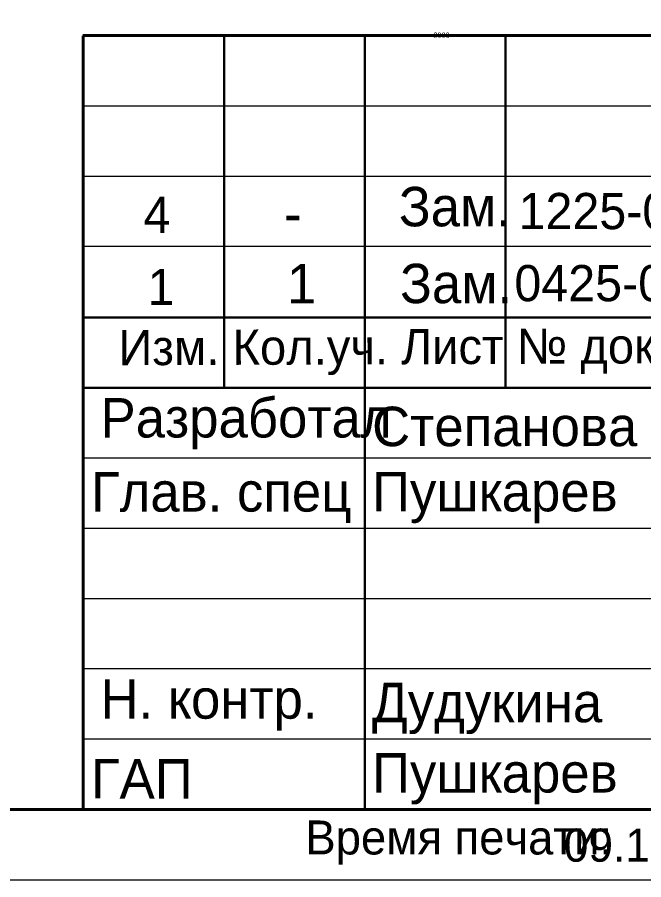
# Model space of a CAD drawing. Header units: millimetres. Extents: x -135211 to 49383, y -8033 to 228499.
# Drawn here: x 25615 to 30069, y -8033 to -1904 of the extents above; entities that cross this region are included whole.
import ezdxf

# ---------------------------------------------------------------- set-up
doc = ezdxf.new("R2010")
doc.units = ezdxf.units.MM
doc.layers.add('PDF _Геометрия', color=7, linetype='Continuous', true_color=0x1d1d1d)
doc.layers.add('PDF _Текст', color=7, linetype='Continuous')

msp = doc.modelspace()

# ---------------------------------------------------------------- linework, layer by layer
at = {"layer": 'PDF _Геометрия', "color": 7, "lineweight": 40}
for points in [[(-131209.583979415, 75559.17686692398), (44580.71092784949, 75559.17686692398), (44580.71092784949, -7533.461401820759), (-131209.583979415, -7533.461401820759)], [(44580.71092784949, -2034.567238237514), (26081.99761968513, -2034.567238237514)], [(26085.03785092628, -2036.156361008499), (26085.03785092628, -7535.175726435497)]]:
    msp.add_lwpolyline(points, dxfattribs=at)
at = {"layer": 'PDF _Геометрия', "color": 7, "lineweight": 30}
for points in [[(27085.27823554166, -2036.706184822813), (27085.27823554166, -4538.64673289844)], [(28085.51862015706, -2035.298113992601), (28085.51862015706, -7534.206676062006)], [(29085.75900477247, -2035.893920554063), (29085.75900477247, -4537.701469260281)], [(32586.60035092637, -4038.130695977977), (26084.01020363218, -4038.130695977977)], [(32586.60035092637, -4537.648004263964), (26084.01020363218, -4537.648004263964)]]:
    msp.add_lwpolyline(points, dxfattribs=at)
at = {"layer": 'PDF _Геометрия', "color": 7, "lineweight": 9}
for points in [[(32586.60035092637, -2535.406920388309), (26084.01020363218, -2535.406920388309)], [(32586.60035092637, -3034.924228674296), (26084.01020363218, -3034.924228674296)], [(32586.60035092637, -3534.44152678886), (26084.01020363218, -3534.44152678886)], [(32586.60035092637, -5037.170266034032), (26084.01020363218, -5037.170266034032)], [(32586.60035092637, -5536.687574320019), (26084.01020363218, -5536.687574320019)], [(32586.60035092637, -6036.204872434574), (26084.01020363218, -6036.204872434574)], [(32586.60035092637, -6535.727134204633), (26084.01020363218, -6535.727134204633)], [(32586.60035092637, -7035.244442490629), (26084.01020363218, -7035.244442490629)]]:
    msp.add_lwpolyline(points, dxfattribs=at)
at = {"layer": 'PDF _Геометрия', "color": 7, "lineweight": 18}
msp.add_lwpolyline([(-133207.6304183057, -8033.30721817563), (45076.57221265367, -8033.30721817563)], dxfattribs=at)

# ---------------------------------------------------------------- texts
at = {"layer": 'PDF _Текст', "attachment_point": 4, "style": ''}
for s, insert, char_height in [('2000', (28574.11521642891, -2031.993026861276), 37.42950180219361), ('Зам.', (28328.58855290839, -3251.991316148688), 280.2619680032936), ('4', (26512.52838301691, -3308.868616762184), 257.3330266429566), ('1225-06-21', (29179.45712298859, -3283.470197696589), 257.3330266429566), ('-', (27511.56731647608, -3298.559390712159), 280.2619680032936), ('1', (27532.73697197397, -3798.078857441751), 280.2619680032936), ('Зам.', (28337.0460800438, -3798.078857441751), 280.2619680032936), ('0425-06-06', (29149.8299403553, -3795.693180235519), 257.3330266429566), ('1', (26542.1555656502, -3821.091599301123), 257.3330266429566), ('Разработал', (26207.73012912355, -4792.889027333218), 280.2619680032936), ('Степанова', (28138.09610363987, -4814.058682831096), 280.2619680032936), ('Глав. спец', (26140.0010116153, -5317.815525681497), 280.2619680032936), ('Пушкарев', (28138.0444283213, -5317.815525681497), 280.2619680032936), ('Н. контр.', (26207.73012912355, -6790.984119357775), 280.2619680032936), ('Дудукина', (28138.09610363987, -6816.382538423378), 280.2619680032936), ('Пушкарев', (28138.09610363987, -7315.902005152965), 280.2619680032936), ('ГАП', (26140.0010116153, -7315.902005152965), 280.2619680032936)]:
    msp.add_mtext(s, dxfattribs=dict(at, insert=insert, char_height=char_height))
at = {"layer": 'PDF _Текст', "insert": (26334.73083700464, -4289.760900858463), "char_height": 250.6462696502115, "attachment_point": 4, "rotation": 0.1947541411772715, "style": ''}
msp.add_mtext('Изм. Кол.уч. Лист № док. Подпись', dxfattribs=at)
at = {"layer": 'PDF _Текст', "color": 9, "true_color": 0xc0c0c0, "attachment_point": 4, "style": ''}
for s, insert, char_height in [('Время печати:', (27663.97505597584, -7769.404600716911), 241.4252957195105), ('09.12.2025 0:11:18', (29501.18765625902, -7789.196247720218), 235.0679830755493)]:
    msp.add_mtext(s, dxfattribs=dict(at, insert=insert, char_height=char_height))

doc.saveas('drawing.dxf')
